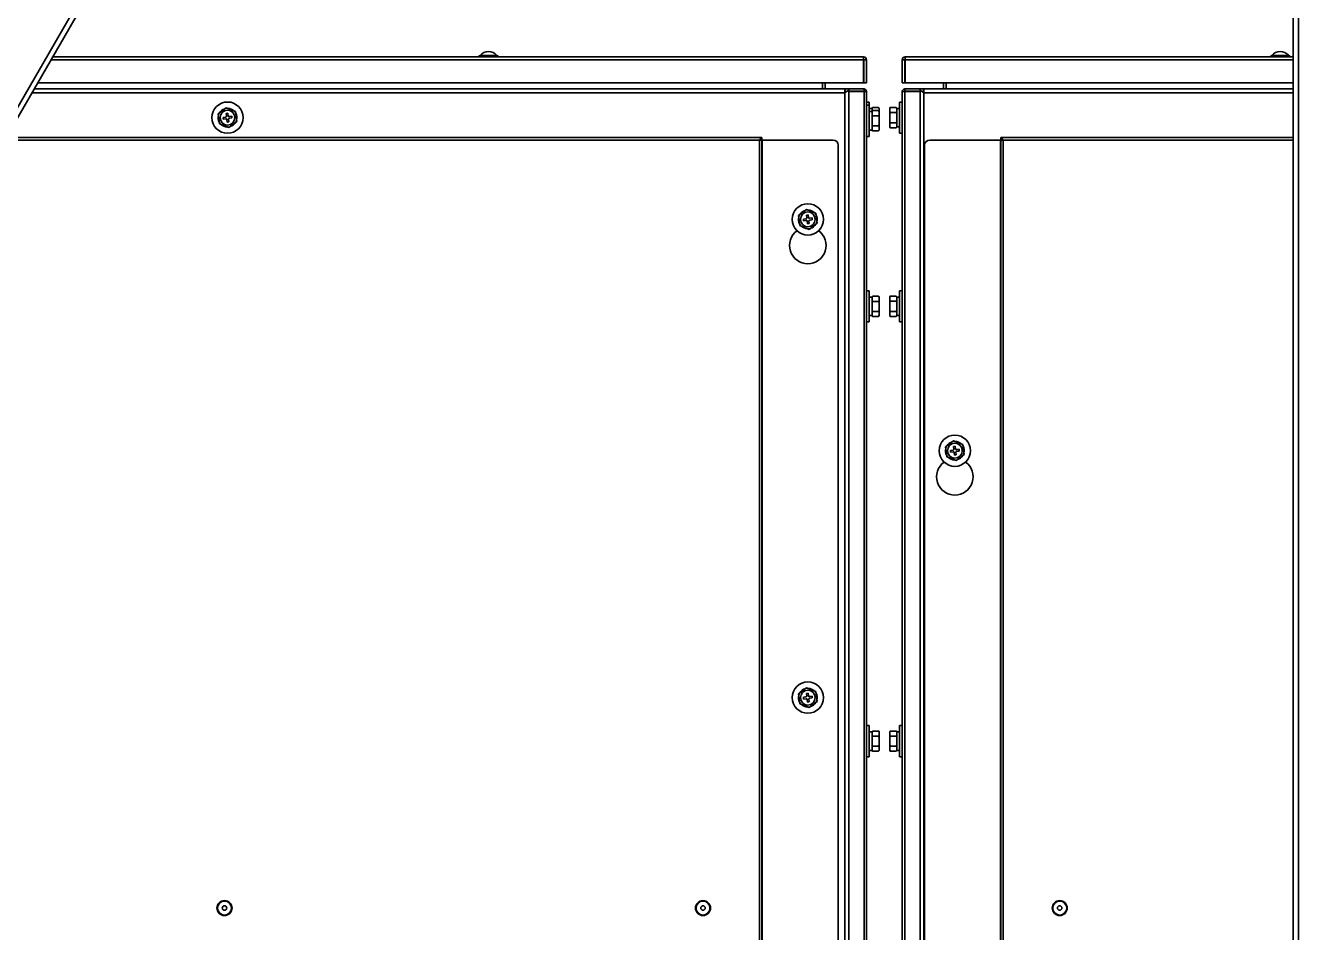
# Model space of a CAD drawing. Header units: millimetres. Extents: x 32496 to 166256, y 3504 to 23939.
# Drawn here: x 41481 to 42213, y 12510 to 13032 of the extents above; entities that cross this region are included whole.
import ezdxf

# ---------------------------------------------------------------- set-up
doc = ezdxf.new("R2010")
doc.units = ezdxf.units.MM
doc.layers.get('0').update_dxf_attribs({"lineweight": 35})

msp = doc.modelspace()

# ---------------------------------------------------------------- linework, layer by layer
at = {"linetype": 'Continuous'}
for p, q in [((41214.64, 12531.55), (41711.176, 13391.575)), ((41214.64, 12525.55), (41714.64, 13391.575)), ((42209.64, 13391.575), (42209.64, 10882.575)), ((42212.64, 13391.575), (42212.64, 10882.575)), ((41962.64, 13012.375), (41495.709, 13012.375)), ((41496.69, 13014.075), (41962.64, 13014.075)), ((41744.661, 13014.909), (41742.295, 13014.909)), ((41749.618, 13014.909), (41744.661, 13014.909)), ((41751.978, 13014.909), (41749.618, 13014.909)), ((41751.985, 13014.909), (41751.978, 13014.909)), ((41962.64, 12999.075), (41962.64, 13014.075)), ((41962.84, 12999.075), (41962.84, 13012.375)), ((41962.84, 13012.375), (41964.34, 13012.375)), ((41964.34, 12999.075), (41964.34, 13012.375)), ((41984.94, 13012.375), (41984.94, 12999.075)), ((41986.44, 13012.375), (41984.94, 13012.375)), ((41986.44, 13012.375), (41986.44, 12999.075)), ((41986.64, 12999.075), (41986.64, 13014.075)), ((41986.64, 13014.075), (42209.64, 13014.075)), ((42209.64, 13012.375), (41986.64, 13012.375)), ((42197.302, 13014.909), (42197.295, 13014.909)), ((42199.661, 13014.909), (42197.302, 13014.909)), ((42204.618, 13014.909), (42199.661, 13014.909)), ((42206.985, 13014.909), (42204.618, 13014.909)), ((41486.009, 12995.575), (41951.94, 12995.575)), ((41962.64, 12999.075), (41488.03, 12999.075)), ((41939.14, 12995.575), (41939.14, 12999.075)), ((41940.64, 12999.075), (41940.64, 12995.575)), ((41951.94, 12993.375), (41951.94, 12995.575)), ((41952.14, 12995.575), (41951.94, 12995.575)), ((41952.066, 12994.375), (41951.94, 12994.375)), ((41951.94, 12994.175), (41952.046, 12994.175)), ((41951.968, 12993.572), (41951.94, 12993.375)), ((41952.14, 12995.575), (41954.14, 12995.575)), ((41954.14, 12995.575), (41954.14, 12057.575)), ((41962.94, 12995.575), (41954.14, 12995.575)), ((41962.94, 12994.375), (41954.14, 12994.375)), ((41954.14, 12994.175), (41964.34, 12994.175)), ((41962.84, 12999.075), (41964.34, 12999.075)), ((41962.94, 12994.375), (41962.94, 12995.575)), ((41962.94, 11982.075), (41962.94, 12994.175)), ((41964.34, 12994.175), (41964.34, 12873.194)), ((41986.44, 12999.075), (41984.94, 12999.075)), ((41984.94, 12873.206), (41984.94, 12994.175)), ((41984.94, 12994.175), (41995.14, 12994.175)), ((41986.34, 12994.375), (41986.34, 12995.575)), ((41995.14, 12995.575), (41986.34, 12995.575)), ((41995.14, 12994.375), (41986.34, 12994.375)), ((41986.34, 12994.175), (41986.34, 11982.075)), ((42209.64, 12999.075), (41986.64, 12999.075)), ((41995.14, 12057.575), (41995.14, 12995.575)), ((41995.14, 12995.575), (41997.14, 12995.575)), ((41997.34, 12995.575), (41997.14, 12995.575)), ((41997.34, 12994.375), (41997.213, 12994.375)), ((41997.233, 12994.175), (41997.34, 12994.175)), ((41997.34, 12993.375), (41997.312, 12993.572)), ((41997.34, 12995.575), (41997.34, 12993.375)), ((41997.34, 12995.575), (42209.64, 12995.575)), ((42008.64, 12995.575), (42008.64, 12999.075)), ((42010.14, 12999.075), (42010.14, 12995.575)), ((41951.94, 12993.375), (41484.739, 12993.375)), ((41951.94, 12993.375), (41952.031, 12993.433)), ((41951.94, 12057.575), (41951.94, 12993.375)), ((41952.031, 12993.433), (41952.141, 12993.503)), ((41964.34, 12988.075), (41965.94, 12988.075)), ((41964.34, 12986.325), (41965.94, 12986.325)), ((41965.94, 12986.325), (41965.94, 12988.075)), ((41965.94, 12968.325), (41965.94, 12986.325)), ((41983.34, 12988.075), (41983.34, 12970.075)), ((41984.94, 12988.075), (41983.34, 12988.075)), ((41997.139, 12993.503), (41997.249, 12993.433)), ((41997.249, 12993.433), (41997.34, 12993.375)), ((41997.34, 12993.375), (41997.34, 12057.575)), ((42209.64, 12993.375), (41997.34, 12993.375)), ((41591.817, 12981.311), (41596.414, 12984.803)), ((41592.542, 12975.583), (41591.817, 12981.311)), ((41594.597, 12979.257), (41596.085, 12979.446)), ((41594.722, 12978.265), (41594.597, 12979.257)), ((41596.33, 12981.493), (41597.322, 12981.618)), ((41596.518, 12980.005), (41596.33, 12981.493)), ((41596.414, 12984.803), (41601.737, 12982.568)), ((41597.322, 12981.618), (41597.51, 12980.13)), ((41598.069, 12979.697), (41599.557, 12979.886)), ((41599.683, 12978.894), (41598.195, 12978.705)), ((41599.557, 12979.886), (41599.683, 12978.894)), ((41602.463, 12976.84), (41601.737, 12982.568)), ((41965.94, 12984.425), (41967.54, 12984.425)), ((41965.94, 12982.675), (41967.54, 12982.675)), ((41967.54, 12984.549), (41967.811, 12984.82)), ((41967.54, 12982.799), (41967.54, 12984.549)), ((41967.54, 12982.799), (41967.811, 12983.07)), ((41967.54, 12971.852), (41967.54, 12982.799)), ((41967.84, 12984.849), (41971.24, 12984.849)), ((41967.84, 12983.099), (41971.24, 12983.099)), ((41967.84, 12980.168), (41971.24, 12980.168)), ((41971.54, 12984.549), (41971.269, 12984.82)), ((41971.54, 12982.799), (41971.269, 12983.07)), ((41971.54, 12982.799), (41971.54, 12984.549)), ((41971.54, 12971.852), (41971.54, 12982.799)), ((41977.74, 12984.549), (41978.04, 12984.849)), ((41977.74, 12973.602), (41977.74, 12984.549)), ((41981.44, 12984.849), (41978.04, 12984.849)), ((41981.44, 12981.962), (41978.04, 12981.962)), ((41981.74, 12984.549), (41981.44, 12984.849)), ((41981.74, 12973.602), (41981.74, 12984.549)), ((41983.34, 12984.425), (41981.74, 12984.425)), ((41597.865, 12973.348), (41592.542, 12975.583)), ((41596.211, 12978.454), (41594.722, 12978.265)), ((41596.958, 12976.532), (41596.769, 12978.021)), ((41597.95, 12976.658), (41596.958, 12976.532)), ((41597.761, 12978.146), (41597.95, 12976.658)), ((41602.463, 12976.84), (41597.865, 12973.348)), ((41965.94, 12971.975), (41967.54, 12971.975)), ((41967.54, 12971.852), (41967.811, 12971.581)), ((41967.84, 12971.552), (41967.811, 12971.581)), ((41967.84, 12974.394), (41971.24, 12974.394)), ((41971.24, 12971.552), (41971.269, 12971.581)), ((41971.54, 12971.852), (41971.269, 12971.581)), ((41977.74, 12973.602), (41978.04, 12973.302)), ((41981.44, 12976.189), (41978.04, 12976.189)), ((41981.44, 12973.302), (41978.04, 12973.302)), ((41981.74, 12973.602), (41981.44, 12973.302)), ((41983.34, 12973.725), (41981.74, 12973.725)), ((41902.89, 12966.175), (41469.035, 12966.175)), ((41469.843, 12967.575), (41904.29, 12967.575)), ((41902.948, 12966.267), (41902.89, 12966.175)), ((41902.89, 12180.225), (41902.89, 12966.175)), ((41902.89, 12966.175), (41945.09, 12966.175)), ((41904.29, 12967.575), (41904.29, 12966.375)), ((41904.29, 12100.225), (41904.29, 12966.175)), ((41904.49, 12966.175), (41904.49, 12130.775)), ((41964.34, 12968.325), (41965.94, 12968.325)), ((41967.84, 12971.552), (41971.24, 12971.552)), ((41984.94, 12970.075), (41983.34, 12970.075)), ((42042.89, 12966.175), (42000.69, 12966.175)), ((42041.29, 12130.775), (42041.29, 12966.175)), ((42041.49, 12966.375), (42041.49, 12967.575)), ((42041.49, 12967.575), (42209.64, 12967.575)), ((42041.49, 12100.225), (42041.49, 12966.175)), ((42042.89, 12966.175), (42042.832, 12966.267)), ((42042.89, 12966.175), (42042.89, 12180.225)), ((42209.64, 12966.175), (42042.89, 12966.175)), ((41948.09, 12963.175), (41948.09, 12133.775)), ((41997.69, 12963.175), (41997.69, 12133.775)), ((41925.317, 12922.811), (41929.914, 12926.303)), ((41926.042, 12917.083), (41925.317, 12922.811)), ((41928.097, 12920.757), (41929.585, 12920.946)), ((41928.222, 12919.765), (41928.097, 12920.757)), ((41929.83, 12922.993), (41930.822, 12923.118)), ((41930.018, 12921.505), (41929.83, 12922.993)), ((41929.914, 12926.303), (41935.237, 12924.068)), ((41930.822, 12923.118), (41931.01, 12921.63)), ((41931.569, 12921.197), (41933.057, 12921.386)), ((41933.183, 12920.394), (41931.695, 12920.205)), ((41933.057, 12921.386), (41933.183, 12920.394)), ((41935.963, 12918.34), (41935.237, 12924.068)), ((41931.365, 12914.848), (41926.042, 12917.083)), ((41929.711, 12919.954), (41928.222, 12919.765)), ((41930.458, 12918.032), (41930.269, 12919.521)), ((41931.45, 12918.158), (41930.458, 12918.032)), ((41931.261, 12919.646), (41931.45, 12918.158)), ((41935.963, 12918.34), (41931.365, 12914.848)), ((41964.34, 12879.575), (41965.94, 12879.575)), ((41965.94, 12861.575), (41965.94, 12879.575)), ((41983.34, 12879.575), (41983.34, 12861.575)), ((41984.94, 12879.575), (41983.34, 12879.575)), ((41964.34, 12873.194), (41964.34, 12867.93)), ((41965.94, 12875.925), (41967.54, 12875.925)), ((41967.54, 12876.049), (41967.811, 12876.32)), ((41967.54, 12865.102), (41967.54, 12876.049)), ((41967.84, 12876.349), (41971.24, 12876.349)), ((41967.84, 12873.418), (41971.24, 12873.418)), ((41971.54, 12876.049), (41971.269, 12876.32)), ((41971.54, 12865.102), (41971.54, 12876.049)), ((41977.74, 12876.049), (41978.04, 12876.349)), ((41977.74, 12865.102), (41977.74, 12876.049)), ((41981.44, 12876.349), (41978.04, 12876.349)), ((41981.44, 12873.462), (41978.04, 12873.462)), ((41981.74, 12876.049), (41981.44, 12876.349)), ((41981.74, 12865.102), (41981.74, 12876.049)), ((41983.34, 12875.925), (41981.74, 12875.925)), ((41984.94, 12867.944), (41984.94, 12873.206)), ((41964.34, 12867.93), (41964.34, 12623.194)), ((41965.94, 12865.225), (41967.54, 12865.225)), ((41967.54, 12865.102), (41967.811, 12864.831)), ((41967.84, 12864.802), (41967.811, 12864.831)), ((41967.84, 12867.644), (41971.24, 12867.644)), ((41967.84, 12864.802), (41971.24, 12864.802)), ((41971.24, 12864.802), (41971.269, 12864.831)), ((41971.54, 12865.102), (41971.269, 12864.831)), ((41977.74, 12865.102), (41978.04, 12864.802)), ((41981.44, 12867.689), (41978.04, 12867.689)), ((41981.44, 12864.802), (41978.04, 12864.802)), ((41981.74, 12865.102), (41981.44, 12864.802)), ((41983.34, 12865.225), (41981.74, 12865.225)), ((41984.94, 12623.206), (41984.94, 12867.944)), ((41964.34, 12861.575), (41965.94, 12861.575)), ((41984.94, 12861.575), (41983.34, 12861.575)), ((42009.817, 12789.811), (42014.414, 12793.303)), ((42010.542, 12784.083), (42009.817, 12789.811)), ((42014.33, 12789.993), (42015.322, 12790.118)), ((42014.518, 12788.505), (42014.33, 12789.993)), ((42014.414, 12793.303), (42019.737, 12791.068)), ((42015.322, 12790.118), (42015.51, 12788.63)), ((42020.463, 12785.34), (42019.737, 12791.068)), ((42015.865, 12781.848), (42010.542, 12784.083)), ((42012.597, 12787.757), (42014.085, 12787.946)), ((42012.722, 12786.765), (42012.597, 12787.757)), ((42014.211, 12786.954), (42012.722, 12786.765)), ((42014.958, 12785.032), (42014.769, 12786.521)), ((42015.95, 12785.158), (42014.958, 12785.032)), ((42015.761, 12786.646), (42015.95, 12785.158)), ((42020.463, 12785.34), (42015.865, 12781.848)), ((42016.069, 12788.197), (42017.557, 12788.386)), ((42017.683, 12787.394), (42016.195, 12787.205)), ((42017.557, 12788.386), (42017.683, 12787.394)), ((41925.317, 12647.811), (41929.914, 12651.303)), ((41929.914, 12651.303), (41935.237, 12649.068)), ((41926.042, 12642.083), (41925.317, 12647.811)), ((41928.097, 12645.757), (41929.585, 12645.946)), ((41928.222, 12644.765), (41928.097, 12645.757)), ((41929.711, 12644.954), (41928.222, 12644.765)), ((41929.83, 12647.993), (41930.822, 12648.118)), ((41930.018, 12646.505), (41929.83, 12647.993)), ((41930.458, 12643.032), (41930.269, 12644.521)), ((41931.45, 12643.158), (41930.458, 12643.032)), ((41930.822, 12648.118), (41931.01, 12646.63)), ((41931.261, 12644.646), (41931.45, 12643.158)), ((41935.963, 12643.34), (41931.365, 12639.848)), ((41931.569, 12646.197), (41933.057, 12646.386)), ((41933.183, 12645.394), (41931.695, 12645.205)), ((41933.057, 12646.386), (41933.183, 12645.394)), ((41935.963, 12643.34), (41935.237, 12649.068)), ((41931.365, 12639.848), (41926.042, 12642.083)), ((41964.34, 12629.575), (41965.94, 12629.575)), ((41965.94, 12611.575), (41965.94, 12629.575)), ((41983.34, 12629.575), (41983.34, 12611.575)), ((41984.94, 12629.575), (41983.34, 12629.575)), ((41964.34, 12623.194), (41964.34, 12617.93)), ((41965.94, 12625.925), (41967.54, 12625.925)), ((41967.54, 12626.049), (41967.811, 12626.32)), ((41967.54, 12615.102), (41967.54, 12626.049)), ((41967.84, 12626.349), (41971.24, 12626.349)), ((41967.84, 12623.418), (41971.24, 12623.418)), ((41971.54, 12626.049), (41971.269, 12626.32)), ((41971.54, 12615.102), (41971.54, 12626.049)), ((41977.74, 12626.049), (41978.04, 12626.349)), ((41977.74, 12615.102), (41977.74, 12626.049)), ((41981.44, 12626.349), (41978.04, 12626.349)), ((41981.44, 12623.462), (41978.04, 12623.462)), ((41981.74, 12626.049), (41981.44, 12626.349)), ((41981.74, 12615.102), (41981.74, 12626.049)), ((41983.34, 12625.925), (41981.74, 12625.925)), ((41984.94, 12617.944), (41984.94, 12623.206)), ((41964.34, 12617.93), (41964.34, 12373.194)), ((41965.94, 12615.225), (41967.54, 12615.225)), ((41967.54, 12615.102), (41967.811, 12614.831)), ((41967.84, 12614.802), (41967.811, 12614.831)), ((41967.84, 12617.644), (41971.24, 12617.644)), ((41967.84, 12614.802), (41971.24, 12614.802)), ((41971.24, 12614.802), (41971.269, 12614.831)), ((41971.54, 12615.102), (41971.269, 12614.831)), ((41977.74, 12615.102), (41978.04, 12614.802)), ((41981.44, 12617.689), (41978.04, 12617.689)), ((41981.44, 12614.802), (41978.04, 12614.802)), ((41981.74, 12615.102), (41981.44, 12614.802)), ((41983.34, 12615.225), (41981.74, 12615.225)), ((41984.94, 12373.206), (41984.94, 12617.944)), ((41964.34, 12611.575), (41965.94, 12611.575)), ((41984.94, 12611.575), (41983.34, 12611.575))]:
    msp.add_line(p, q, dxfattribs=at)
for centre, radius in [((41597.14, 12979.075), 9), ((41597.14, 12979.075), 4.25), ((41930.64, 12920.575), 9), ((41930.64, 12920.575), 4.25), ((42015.14, 12787.575), 9), ((42015.14, 12787.575), 4.25), ((41930.64, 12645.575), 9), ((41930.64, 12645.575), 4.25), ((41595.39, 12524.575), 4.328), ((41595.39, 12524.575), 4), ((41595.39, 12524.575), 1.3), ((41870.39, 12524.575), 4.328), ((41870.39, 12524.575), 4), ((41870.39, 12524.575), 1.3), ((42075.39, 12524.575), 4.328), ((42075.39, 12524.575), 4), ((42075.39, 12524.575), 1.3)]:
    msp.add_circle(centre, radius, dxfattribs=at)
for centre, radius, start, end in [((41747.14, 13010.575), 6.5, 41.810315, 138.189685), ((42202.14, 13010.575), 6.5, 41.810315, 138.189685), ((41740.432, 13016.575), 2.5, 270, 318.189685), ((41753.848, 13016.575), 2.5, 221.810315, 270), ((41962.64, 13012.375), 1.7, 0, 90), ((41962.64, 13012.375), 0.2, 0, 90), ((41986.64, 13012.375), 1.7, 90, 180), ((41986.64, 13012.375), 0.2, 90, 180), ((42195.432, 13016.575), 2.5, 270, 318.189685), ((42208.848, 13016.575), 2.5, 221.810315, 270), ((41962.94, 12994.175), 1.4, 0, 90), ((41962.94, 12994.175), 0.2, 0, 90), ((41986.34, 12994.175), 1.4, 90, 180), ((41986.34, 12994.175), 0.2, 90, 180), ((41597.14, 12979.075), 5.35, 166.378744, 208.058131), ((41597.14, 12979.075), 5.474, 151.225991, 163.210885), ((41597.14, 12979.075), 5.35, 106.378744, 148.058131), ((41597.14, 12979.075), 5.474, 91.225991, 103.210885), ((41596.022, 12979.942), 0.5, 277.218438, 7.218438), ((41597.14, 12979.075), 5.35, 46.378744, 88.058131), ((41598.006, 12980.193), 0.5, 187.218438, 277.218438), ((41597.14, 12979.075), 5.474, 31.225991, 43.210885), ((41597.14, 12979.075), 5.35, 346.378744, 28.058131), ((41970.355, 12982.258), 3.607, 140.864103, 141.289719), ((41970.355, 12980.508), 3.607, 140.864103, 141.289719), ((41971.676, 12981.07), 5.384, 135.434774, 135.875446), ((41971.676, 12979.32), 5.384, 135.434774, 135.875446), ((41967.402, 12981.069), 5.386, 44.124568, 44.565238), ((41967.402, 12979.319), 5.386, 44.124568, 44.565238), ((41968.726, 12982.259), 3.606, 38.710278, 39.133907), ((41968.726, 12980.509), 3.606, 38.710278, 39.133907), ((41978.981, 12982.274), 3.556, 39.136441, 39.500776), ((41597.14, 12979.075), 5.474, 211.225991, 223.210885), ((41597.14, 12979.075), 5.35, 226.378744, 268.058131), ((41596.273, 12977.958), 0.5, 7.218438, 97.218438), ((41597.14, 12979.075), 5.474, 271.225991, 283.210885), ((41598.257, 12978.209), 0.5, 97.218438, 187.218438), ((41597.14, 12979.075), 5.35, 286.378744, 328.058131), ((41597.14, 12979.075), 5.474, 331.225991, 343.210885), ((41980.497, 12975.876), 3.555, 219.136448, 219.501324), ((41911.636, 12927.351), 39.797, 102.413191, 102.695168), ((41931.918, 12947.795), 34.358, 147.261885, 147.478582), ((41945.09, 12963.175), 3, 0, 90), ((42000.69, 12963.175), 3, 90, 180), ((42034.144, 12927.351), 39.797, 77.304832, 77.586809), ((42013.861, 12947.795), 34.358, 32.521418, 32.738115), ((41930.64, 12920.575), 5.35, 166.378744, 208.058131), ((41930.64, 12920.575), 5.474, 151.225991, 163.210885), ((41930.64, 12920.575), 5.35, 106.378744, 148.058131), ((41930.64, 12920.575), 5.474, 91.225991, 103.210885), ((41929.522, 12921.442), 0.5, 277.218438, 7.218438), ((41930.64, 12920.575), 5.35, 46.378744, 88.058131), ((41931.506, 12921.693), 0.5, 187.218438, 277.218438), ((41930.64, 12920.575), 5.474, 31.225991, 43.210885), ((41930.64, 12920.575), 5.35, 346.378744, 28.058131), ((41930.64, 12905.575), 10.5, 126.087642, 53.95647), ((41930.64, 12920.575), 5.474, 211.225991, 223.210885), ((41930.64, 12920.575), 5.35, 226.378744, 268.058131), ((41929.773, 12919.458), 0.5, 7.218438, 97.218438), ((41930.64, 12920.575), 5.474, 271.225991, 283.210885), ((41931.757, 12919.709), 0.5, 97.218438, 187.218438), ((41930.64, 12920.575), 5.35, 286.378744, 328.058131), ((41930.64, 12920.575), 5.474, 331.225991, 343.210885), ((41970.355, 12873.758), 3.607, 140.864103, 141.289719), ((41971.676, 12872.57), 5.384, 135.434774, 135.875446), ((41967.402, 12872.569), 5.386, 44.124568, 44.565238), ((41968.726, 12873.759), 3.606, 38.710278, 39.133907), ((41978.981, 12873.774), 3.556, 39.136441, 39.500776), ((41980.497, 12867.376), 3.555, 219.136448, 219.501324), ((42015.14, 12787.575), 5.35, 166.378744, 208.058131), ((42015.14, 12787.575), 5.474, 151.225991, 163.210885), ((42015.14, 12787.575), 5.35, 106.378744, 148.058131), ((42015.14, 12787.575), 5.474, 91.225991, 103.210885), ((42015.14, 12787.575), 5.35, 46.378744, 88.058131), ((42015.14, 12787.575), 5.474, 31.225991, 43.210885), ((42015.14, 12787.575), 5.35, 346.378744, 28.058131), ((42015.14, 12787.575), 5.474, 211.225991, 223.210885), ((42015.14, 12787.575), 5.35, 226.378744, 268.058131), ((42014.022, 12788.442), 0.5, 277.218438, 7.218438), ((42014.273, 12786.458), 0.5, 7.218438, 97.218438), ((42015.14, 12787.575), 5.474, 271.225991, 283.210885), ((42016.006, 12788.693), 0.5, 187.218438, 277.218438), ((42016.257, 12786.709), 0.5, 97.218438, 187.218438), ((42015.14, 12787.575), 5.35, 286.378744, 328.058131), ((42015.14, 12787.575), 5.474, 331.225991, 343.210885), ((42015.14, 12772.575), 10.5, 126.087642, 53.95647), ((41930.64, 12645.575), 5.35, 106.378744, 148.058131), ((41930.64, 12645.575), 5.474, 91.225991, 103.210885), ((41930.64, 12645.575), 5.35, 46.378744, 88.058131), ((41930.64, 12645.575), 5.35, 166.378744, 208.058131), ((41930.64, 12645.575), 5.474, 151.225991, 163.210885), ((41930.64, 12645.575), 5.474, 211.225991, 223.210885), ((41929.522, 12646.442), 0.5, 277.218438, 7.218438), ((41929.773, 12644.458), 0.5, 7.218438, 97.218438), ((41931.506, 12646.693), 0.5, 187.218438, 277.218438), ((41931.757, 12644.709), 0.5, 97.218438, 187.218438), ((41930.64, 12645.575), 5.35, 286.378744, 328.058131), ((41930.64, 12645.575), 5.474, 31.225991, 43.210885), ((41930.64, 12645.575), 5.35, 346.378744, 28.058131), ((41930.64, 12645.575), 5.474, 331.225991, 343.210885), ((41930.64, 12645.575), 5.35, 226.378744, 268.058131), ((41930.64, 12645.575), 5.474, 271.225991, 283.210885), ((41970.355, 12623.758), 3.607, 140.864103, 141.289719), ((41971.676, 12622.57), 5.384, 135.434774, 135.875446), ((41967.402, 12622.569), 5.386, 44.124568, 44.565238), ((41968.726, 12623.759), 3.606, 38.710278, 39.133907), ((41978.981, 12623.774), 3.556, 39.136441, 39.500776), ((41980.497, 12617.376), 3.555, 219.136448, 219.501324)]:
    msp.add_arc(centre, radius, start, end, dxfattribs=at)
for points, knots in [([(41952.14, 12995.575), (41952.14, 12995.241), (41952.104, 12994.57), (41952.015, 12993.905), (41951.968, 12993.572)], [0, 0, 0, 0, 0.4984287, 1, 1, 1, 1]), ([(41952.141, 12993.503), (41952.403, 12993.671), (41952.896, 12993.991), (41953.459, 12994.422), (41953.807, 12994.783), (41953.994, 12995.042), (41954.112, 12995.306), (41954.14, 12995.488), (41954.14, 12995.575)], [0, 0, 0, 0, 0.3138382, 0.5917676, 0.711433, 0.8175354, 0.9121548, 1, 1, 1, 1]), ([(41995.14, 12995.575), (41995.14, 12995.488), (41995.167, 12995.306), (41995.285, 12995.042), (41995.472, 12994.783), (41995.821, 12994.422), (41996.384, 12993.991), (41996.876, 12993.671), (41997.139, 12993.503)], [0, 0, 0, 0, 0.0878452, 0.1824646, 0.288567, 0.4082324, 0.6861618, 1, 1, 1, 1]), ([(41997.312, 12993.572), (41997.265, 12993.905), (41997.176, 12994.57), (41997.14, 12995.241), (41997.14, 12995.575)], [0, 0, 0, 0, 0.5015713, 1, 1, 1, 1]), ([(41967.84, 12980.168), (41967.813, 12980.195), (41967.709, 12980.303), (41967.61, 12980.416), (41967.54, 12980.503)], [0, 0, 0, 0, 0.2552107, 1, 1, 1, 1]), ([(41967.557, 12984.535), (41967.576, 12984.559), (41967.658, 12984.656), (41967.744, 12984.75), (41967.811, 12984.819)], [0, 0, 0, 0, 0.2454974, 1, 1, 1, 1]), ([(41967.557, 12982.785), (41967.576, 12982.809), (41967.658, 12982.907), (41967.744, 12983), (41967.811, 12983.069)], [0, 0, 0, 0, 0.2454974, 1, 1, 1, 1]), ([(41971.24, 12980.168), (41971.267, 12980.195), (41971.371, 12980.303), (41971.47, 12980.416), (41971.54, 12980.503)], [0, 0, 0, 0, 0.2552115, 1, 1, 1, 1]), ([(41971.523, 12984.535), (41971.503, 12984.559), (41971.422, 12984.656), (41971.336, 12984.75), (41971.269, 12984.819)], [0, 0, 0, 0, 0.2454956, 1, 1, 1, 1]), ([(41971.523, 12982.785), (41971.503, 12982.809), (41971.422, 12982.906), (41971.336, 12983), (41971.269, 12983.069)], [0, 0, 0, 0, 0.2454956, 1, 1, 1, 1]), ([(41978.04, 12984.849), (41978.013, 12984.822), (41977.909, 12984.716), (41977.81, 12984.605), (41977.74, 12984.519)], [0, 0, 0, 0, 0.2553532, 1, 1, 1, 1]), ([(41977.74, 12982.292), (41977.763, 12982.264), (41977.858, 12982.15), (41977.96, 12982.042), (41978.04, 12981.962)], [0, 0, 0, 0, 0.2445585, 1, 1, 1, 1]), ([(41981.44, 12984.849), (41981.465, 12984.824), (41981.564, 12984.723), (41981.659, 12984.618), (41981.725, 12984.537)], [0, 0, 0, 0, 0.2550408, 1, 1, 1, 1]), ([(41981.74, 12982.292), (41981.717, 12982.264), (41981.621, 12982.15), (41981.519, 12982.042), (41981.44, 12981.962)], [0, 0, 0, 0, 0.2445585, 1, 1, 1, 1]), ([(41967.54, 12974.07), (41967.563, 12974.097), (41967.658, 12974.21), (41967.76, 12974.316), (41967.84, 12974.394)], [0, 0, 0, 0, 0.2444076, 1, 1, 1, 1]), ([(41967.811, 12971.581), (41967.786, 12971.605), (41967.693, 12971.701), (41967.603, 12971.8), (41967.54, 12971.877)], [0, 0, 0, 0, 0.2550615, 1, 1, 1, 1]), ([(41971.54, 12974.07), (41971.517, 12974.097), (41971.421, 12974.21), (41971.319, 12974.316), (41971.24, 12974.394)], [0, 0, 0, 0, 0.2444076, 1, 1, 1, 1]), ([(41971.269, 12971.581), (41971.293, 12971.605), (41971.387, 12971.701), (41971.476, 12971.8), (41971.54, 12971.877)], [0, 0, 0, 0, 0.2550625, 1, 1, 1, 1]), ([(41978.04, 12976.189), (41978.013, 12976.162), (41977.909, 12976.056), (41977.81, 12975.945), (41977.74, 12975.859)], [0, 0, 0, 0, 0.2553532, 1, 1, 1, 1]), ([(41977.754, 12973.614), (41977.776, 12973.588), (41977.867, 12973.48), (41977.964, 12973.377), (41978.04, 12973.302)], [0, 0, 0, 0, 0.2448781, 1, 1, 1, 1]), ([(41981.44, 12976.189), (41981.467, 12976.162), (41981.571, 12976.056), (41981.67, 12975.945), (41981.74, 12975.859)], [0, 0, 0, 0, 0.2553524, 1, 1, 1, 1]), ([(41981.74, 12973.632), (41981.717, 12973.604), (41981.621, 12973.49), (41981.519, 12973.381), (41981.44, 12973.302)], [0, 0, 0, 0, 0.2445585, 1, 1, 1, 1]), ([(41904.29, 12967.575), (41904.236, 12967.575), (41904.125, 12967.559), (41903.963, 12967.489), (41903.804, 12967.379), (41903.582, 12967.172), (41903.317, 12966.833), (41903.121, 12966.536), (41903.018, 12966.376)], [0, 0, 0, 0, 0.0885428, 0.1839759, 0.289824, 0.408828, 0.6855262, 1, 1, 1, 1]), ([(41903.081, 12966.218), (41903.281, 12966.262), (41903.681, 12966.343), (41904.088, 12966.375), (41904.29, 12966.375)], [0, 0, 0, 0, 0.5039612, 1, 1, 1, 1]), ([(42042.762, 12966.376), (42042.659, 12966.536), (42042.463, 12966.833), (42042.197, 12967.172), (42041.976, 12967.379), (42041.816, 12967.489), (42041.655, 12967.559), (42041.543, 12967.575), (42041.49, 12967.575)], [0, 0, 0, 0, 0.3144738, 0.591172, 0.710176, 0.8160241, 0.9114572, 1, 1, 1, 1]), ([(42041.49, 12966.375), (42041.692, 12966.375), (42042.099, 12966.343), (42042.498, 12966.262), (42042.699, 12966.218)], [0, 0, 0, 0, 0.4960388, 1, 1, 1, 1]), ([(41967.84, 12873.418), (41967.813, 12873.445), (41967.709, 12873.553), (41967.61, 12873.666), (41967.54, 12873.753)], [0, 0, 0, 0, 0.2552107, 1, 1, 1, 1]), ([(41967.557, 12876.035), (41967.576, 12876.059), (41967.658, 12876.156), (41967.744, 12876.25), (41967.811, 12876.319)], [0, 0, 0, 0, 0.2454974, 1, 1, 1, 1]), ([(41971.24, 12873.418), (41971.267, 12873.445), (41971.371, 12873.553), (41971.47, 12873.666), (41971.54, 12873.753)], [0, 0, 0, 0, 0.2552115, 1, 1, 1, 1]), ([(41971.523, 12876.035), (41971.503, 12876.059), (41971.422, 12876.156), (41971.336, 12876.25), (41971.269, 12876.319)], [0, 0, 0, 0, 0.2454956, 1, 1, 1, 1]), ([(41978.04, 12876.349), (41978.013, 12876.322), (41977.909, 12876.216), (41977.81, 12876.105), (41977.74, 12876.019)], [0, 0, 0, 0, 0.2553532, 1, 1, 1, 1]), ([(41977.74, 12873.792), (41977.763, 12873.764), (41977.858, 12873.65), (41977.96, 12873.542), (41978.04, 12873.462)], [0, 0, 0, 0, 0.2445585, 1, 1, 1, 1]), ([(41981.44, 12876.349), (41981.465, 12876.324), (41981.564, 12876.223), (41981.659, 12876.118), (41981.725, 12876.037)], [0, 0, 0, 0, 0.2550408, 1, 1, 1, 1]), ([(41981.74, 12873.792), (41981.717, 12873.764), (41981.621, 12873.65), (41981.519, 12873.542), (41981.44, 12873.462)], [0, 0, 0, 0, 0.2445585, 1, 1, 1, 1]), ([(41967.54, 12867.32), (41967.563, 12867.347), (41967.658, 12867.46), (41967.76, 12867.566), (41967.84, 12867.644)], [0, 0, 0, 0, 0.2444076, 1, 1, 1, 1]), ([(41967.811, 12864.831), (41967.786, 12864.855), (41967.693, 12864.951), (41967.603, 12865.05), (41967.54, 12865.127)], [0, 0, 0, 0, 0.2550615, 1, 1, 1, 1]), ([(41971.54, 12867.32), (41971.517, 12867.347), (41971.421, 12867.46), (41971.319, 12867.566), (41971.24, 12867.644)], [0, 0, 0, 0, 0.2444076, 1, 1, 1, 1]), ([(41971.269, 12864.831), (41971.293, 12864.855), (41971.387, 12864.951), (41971.476, 12865.05), (41971.54, 12865.127)], [0, 0, 0, 0, 0.2550625, 1, 1, 1, 1]), ([(41978.04, 12867.689), (41978.013, 12867.662), (41977.909, 12867.556), (41977.81, 12867.445), (41977.74, 12867.359)], [0, 0, 0, 0, 0.2553532, 1, 1, 1, 1]), ([(41977.754, 12865.114), (41977.776, 12865.088), (41977.867, 12864.98), (41977.964, 12864.877), (41978.04, 12864.802)], [0, 0, 0, 0, 0.2448781, 1, 1, 1, 1]), ([(41981.44, 12867.689), (41981.467, 12867.662), (41981.571, 12867.556), (41981.67, 12867.445), (41981.74, 12867.359)], [0, 0, 0, 0, 0.2553524, 1, 1, 1, 1]), ([(41981.74, 12865.132), (41981.717, 12865.104), (41981.621, 12864.99), (41981.519, 12864.881), (41981.44, 12864.802)], [0, 0, 0, 0, 0.2445585, 1, 1, 1, 1]), ([(41967.84, 12623.418), (41967.813, 12623.445), (41967.709, 12623.553), (41967.61, 12623.666), (41967.54, 12623.753)], [0, 0, 0, 0, 0.2552107, 1, 1, 1, 1]), ([(41967.557, 12626.035), (41967.576, 12626.059), (41967.658, 12626.156), (41967.744, 12626.25), (41967.811, 12626.319)], [0, 0, 0, 0, 0.2454974, 1, 1, 1, 1]), ([(41971.24, 12623.418), (41971.267, 12623.445), (41971.371, 12623.553), (41971.47, 12623.666), (41971.54, 12623.753)], [0, 0, 0, 0, 0.2552115, 1, 1, 1, 1]), ([(41971.523, 12626.035), (41971.503, 12626.059), (41971.422, 12626.156), (41971.336, 12626.25), (41971.269, 12626.319)], [0, 0, 0, 0, 0.2454956, 1, 1, 1, 1]), ([(41978.04, 12626.349), (41978.013, 12626.322), (41977.909, 12626.216), (41977.81, 12626.105), (41977.74, 12626.019)], [0, 0, 0, 0, 0.2553532, 1, 1, 1, 1]), ([(41977.74, 12623.792), (41977.763, 12623.764), (41977.858, 12623.65), (41977.96, 12623.542), (41978.04, 12623.462)], [0, 0, 0, 0, 0.2445585, 1, 1, 1, 1]), ([(41981.44, 12626.349), (41981.465, 12626.324), (41981.564, 12626.223), (41981.659, 12626.118), (41981.725, 12626.037)], [0, 0, 0, 0, 0.2550408, 1, 1, 1, 1]), ([(41981.74, 12623.792), (41981.717, 12623.764), (41981.621, 12623.65), (41981.519, 12623.542), (41981.44, 12623.462)], [0, 0, 0, 0, 0.2445585, 1, 1, 1, 1]), ([(41967.54, 12617.32), (41967.563, 12617.347), (41967.658, 12617.46), (41967.76, 12617.566), (41967.84, 12617.644)], [0, 0, 0, 0, 0.2444076, 1, 1, 1, 1]), ([(41967.811, 12614.831), (41967.786, 12614.855), (41967.693, 12614.951), (41967.603, 12615.05), (41967.54, 12615.127)], [0, 0, 0, 0, 0.2550615, 1, 1, 1, 1]), ([(41971.54, 12617.32), (41971.517, 12617.347), (41971.421, 12617.46), (41971.319, 12617.566), (41971.24, 12617.644)], [0, 0, 0, 0, 0.2444076, 1, 1, 1, 1]), ([(41971.269, 12614.831), (41971.293, 12614.855), (41971.387, 12614.951), (41971.476, 12615.05), (41971.54, 12615.127)], [0, 0, 0, 0, 0.2550625, 1, 1, 1, 1]), ([(41978.04, 12617.689), (41978.013, 12617.662), (41977.909, 12617.556), (41977.81, 12617.445), (41977.74, 12617.359)], [0, 0, 0, 0, 0.2553532, 1, 1, 1, 1]), ([(41977.754, 12615.114), (41977.776, 12615.088), (41977.867, 12614.98), (41977.964, 12614.877), (41978.04, 12614.802)], [0, 0, 0, 0, 0.2448781, 1, 1, 1, 1]), ([(41981.44, 12617.689), (41981.467, 12617.662), (41981.571, 12617.556), (41981.67, 12617.445), (41981.74, 12617.359)], [0, 0, 0, 0, 0.2553524, 1, 1, 1, 1]), ([(41981.74, 12615.132), (41981.717, 12615.104), (41981.621, 12614.99), (41981.519, 12614.881), (41981.44, 12614.802)], [0, 0, 0, 0, 0.2445585, 1, 1, 1, 1])]:
    msp.add_open_spline(points, degree=3, knots=knots, dxfattribs=at)
for points in [[(41967.54, 12979.508), (41967.631, 12979.732), (41967.732, 12979.952), (41967.84, 12980.168)], [(41971.54, 12979.508), (41971.449, 12979.732), (41971.348, 12979.952), (41971.24, 12980.168)], [(41978.04, 12981.962), (41977.932, 12981.746), (41977.831, 12981.526), (41977.74, 12981.302)], [(41981.44, 12981.962), (41981.548, 12981.746), (41981.649, 12981.526), (41981.74, 12981.302)], [(41967.84, 12974.394), (41967.732, 12974.611), (41967.631, 12974.83), (41967.54, 12975.054)], [(41971.24, 12974.394), (41971.348, 12974.611), (41971.449, 12974.83), (41971.54, 12975.054)], [(41977.74, 12976.849), (41977.831, 12976.625), (41977.932, 12976.405), (41978.04, 12976.189)], [(41981.74, 12976.849), (41981.649, 12976.625), (41981.548, 12976.405), (41981.44, 12976.189)], [(41967.54, 12872.758), (41967.631, 12872.982), (41967.732, 12873.202), (41967.84, 12873.418)], [(41971.54, 12872.758), (41971.449, 12872.982), (41971.348, 12873.202), (41971.24, 12873.418)], [(41978.04, 12873.462), (41977.932, 12873.246), (41977.831, 12873.026), (41977.74, 12872.802)], [(41981.44, 12873.462), (41981.548, 12873.246), (41981.649, 12873.026), (41981.74, 12872.802)], [(41967.84, 12867.644), (41967.732, 12867.861), (41967.631, 12868.08), (41967.54, 12868.304)], [(41971.24, 12867.644), (41971.348, 12867.861), (41971.449, 12868.08), (41971.54, 12868.304)], [(41977.74, 12868.349), (41977.831, 12868.125), (41977.932, 12867.905), (41978.04, 12867.689)], [(41981.74, 12868.349), (41981.649, 12868.125), (41981.548, 12867.905), (41981.44, 12867.689)], [(41967.54, 12622.758), (41967.631, 12622.982), (41967.732, 12623.202), (41967.84, 12623.418)], [(41971.54, 12622.758), (41971.449, 12622.982), (41971.348, 12623.202), (41971.24, 12623.418)], [(41978.04, 12623.462), (41977.932, 12623.246), (41977.831, 12623.026), (41977.74, 12622.802)], [(41981.44, 12623.462), (41981.548, 12623.246), (41981.649, 12623.026), (41981.74, 12622.802)], [(41967.84, 12617.644), (41967.732, 12617.861), (41967.631, 12618.08), (41967.54, 12618.304)], [(41971.24, 12617.644), (41971.348, 12617.861), (41971.449, 12618.08), (41971.54, 12618.304)], [(41977.74, 12618.349), (41977.831, 12618.125), (41977.932, 12617.905), (41978.04, 12617.689)], [(41981.74, 12618.349), (41981.649, 12618.125), (41981.548, 12617.905), (41981.44, 12617.689)]]:
    msp.add_open_spline(points, degree=3, dxfattribs=at)

doc.saveas('drawing.dxf')
